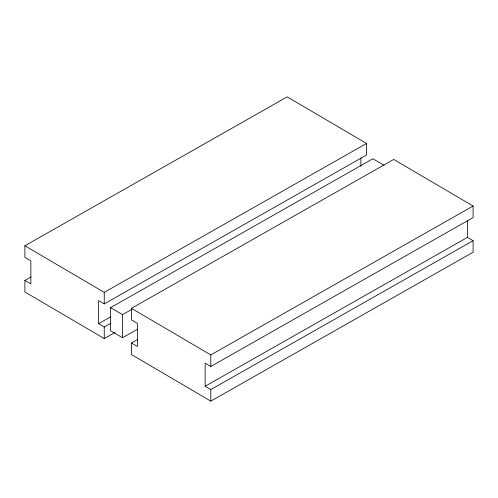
<?xml version="1.0" encoding="UTF-8"?>
<svg xmlns="http://www.w3.org/2000/svg" width="498" height="498" viewBox="0 0 498 498"><rect width="100%" height="100%" fill="white"/><g stroke="black" fill="none" stroke-linecap="round" stroke-linejoin="round"><path stroke-width="0.75" d="M30.982 276.963L24.9 280.418L30.851 283.91L30.851 260.809L24.9 257.31L24.9 245.763L287.197 96.867L366.547 143.461L366.547 155.015L104.25 303.911L98.592 300.587L98.592 323.688L104.25 327.012L104.25 338.565L115.069 332.421M24.9 245.763L104.25 292.357L366.547 143.461M137.392 329.296L122.52 337.737L110.618 330.747L110.618 307.646L372.915 158.75L384.151 165.355M98.592 323.688L110.761 316.784M137.535 339.53L131.453 342.985L137.404 346.477L137.404 323.376L131.453 319.878L131.453 308.33L393.75 159.435L473.1 206.029L473.1 217.582L210.803 366.478L205.145 363.154L205.145 386.255L210.803 389.579L210.803 401.133L473.1 252.237L473.1 240.69L467.441 237.365L467.441 220.421M110.618 307.646L122.52 314.636L131.982 309.264M104.25 327.012L111.01 323.177M131.453 308.33L210.803 354.925L473.1 206.029M205.145 386.255L467.441 237.365M210.803 389.579L473.1 240.69M104.25 338.565L24.9 291.971L24.9 280.418M210.803 401.133L131.453 354.539L131.453 342.985M360.888 157.854L360.888 166.326M210.803 354.925L210.803 366.478M122.52 314.636L122.52 337.737M104.25 292.357L104.25 303.911"/></g></svg>
